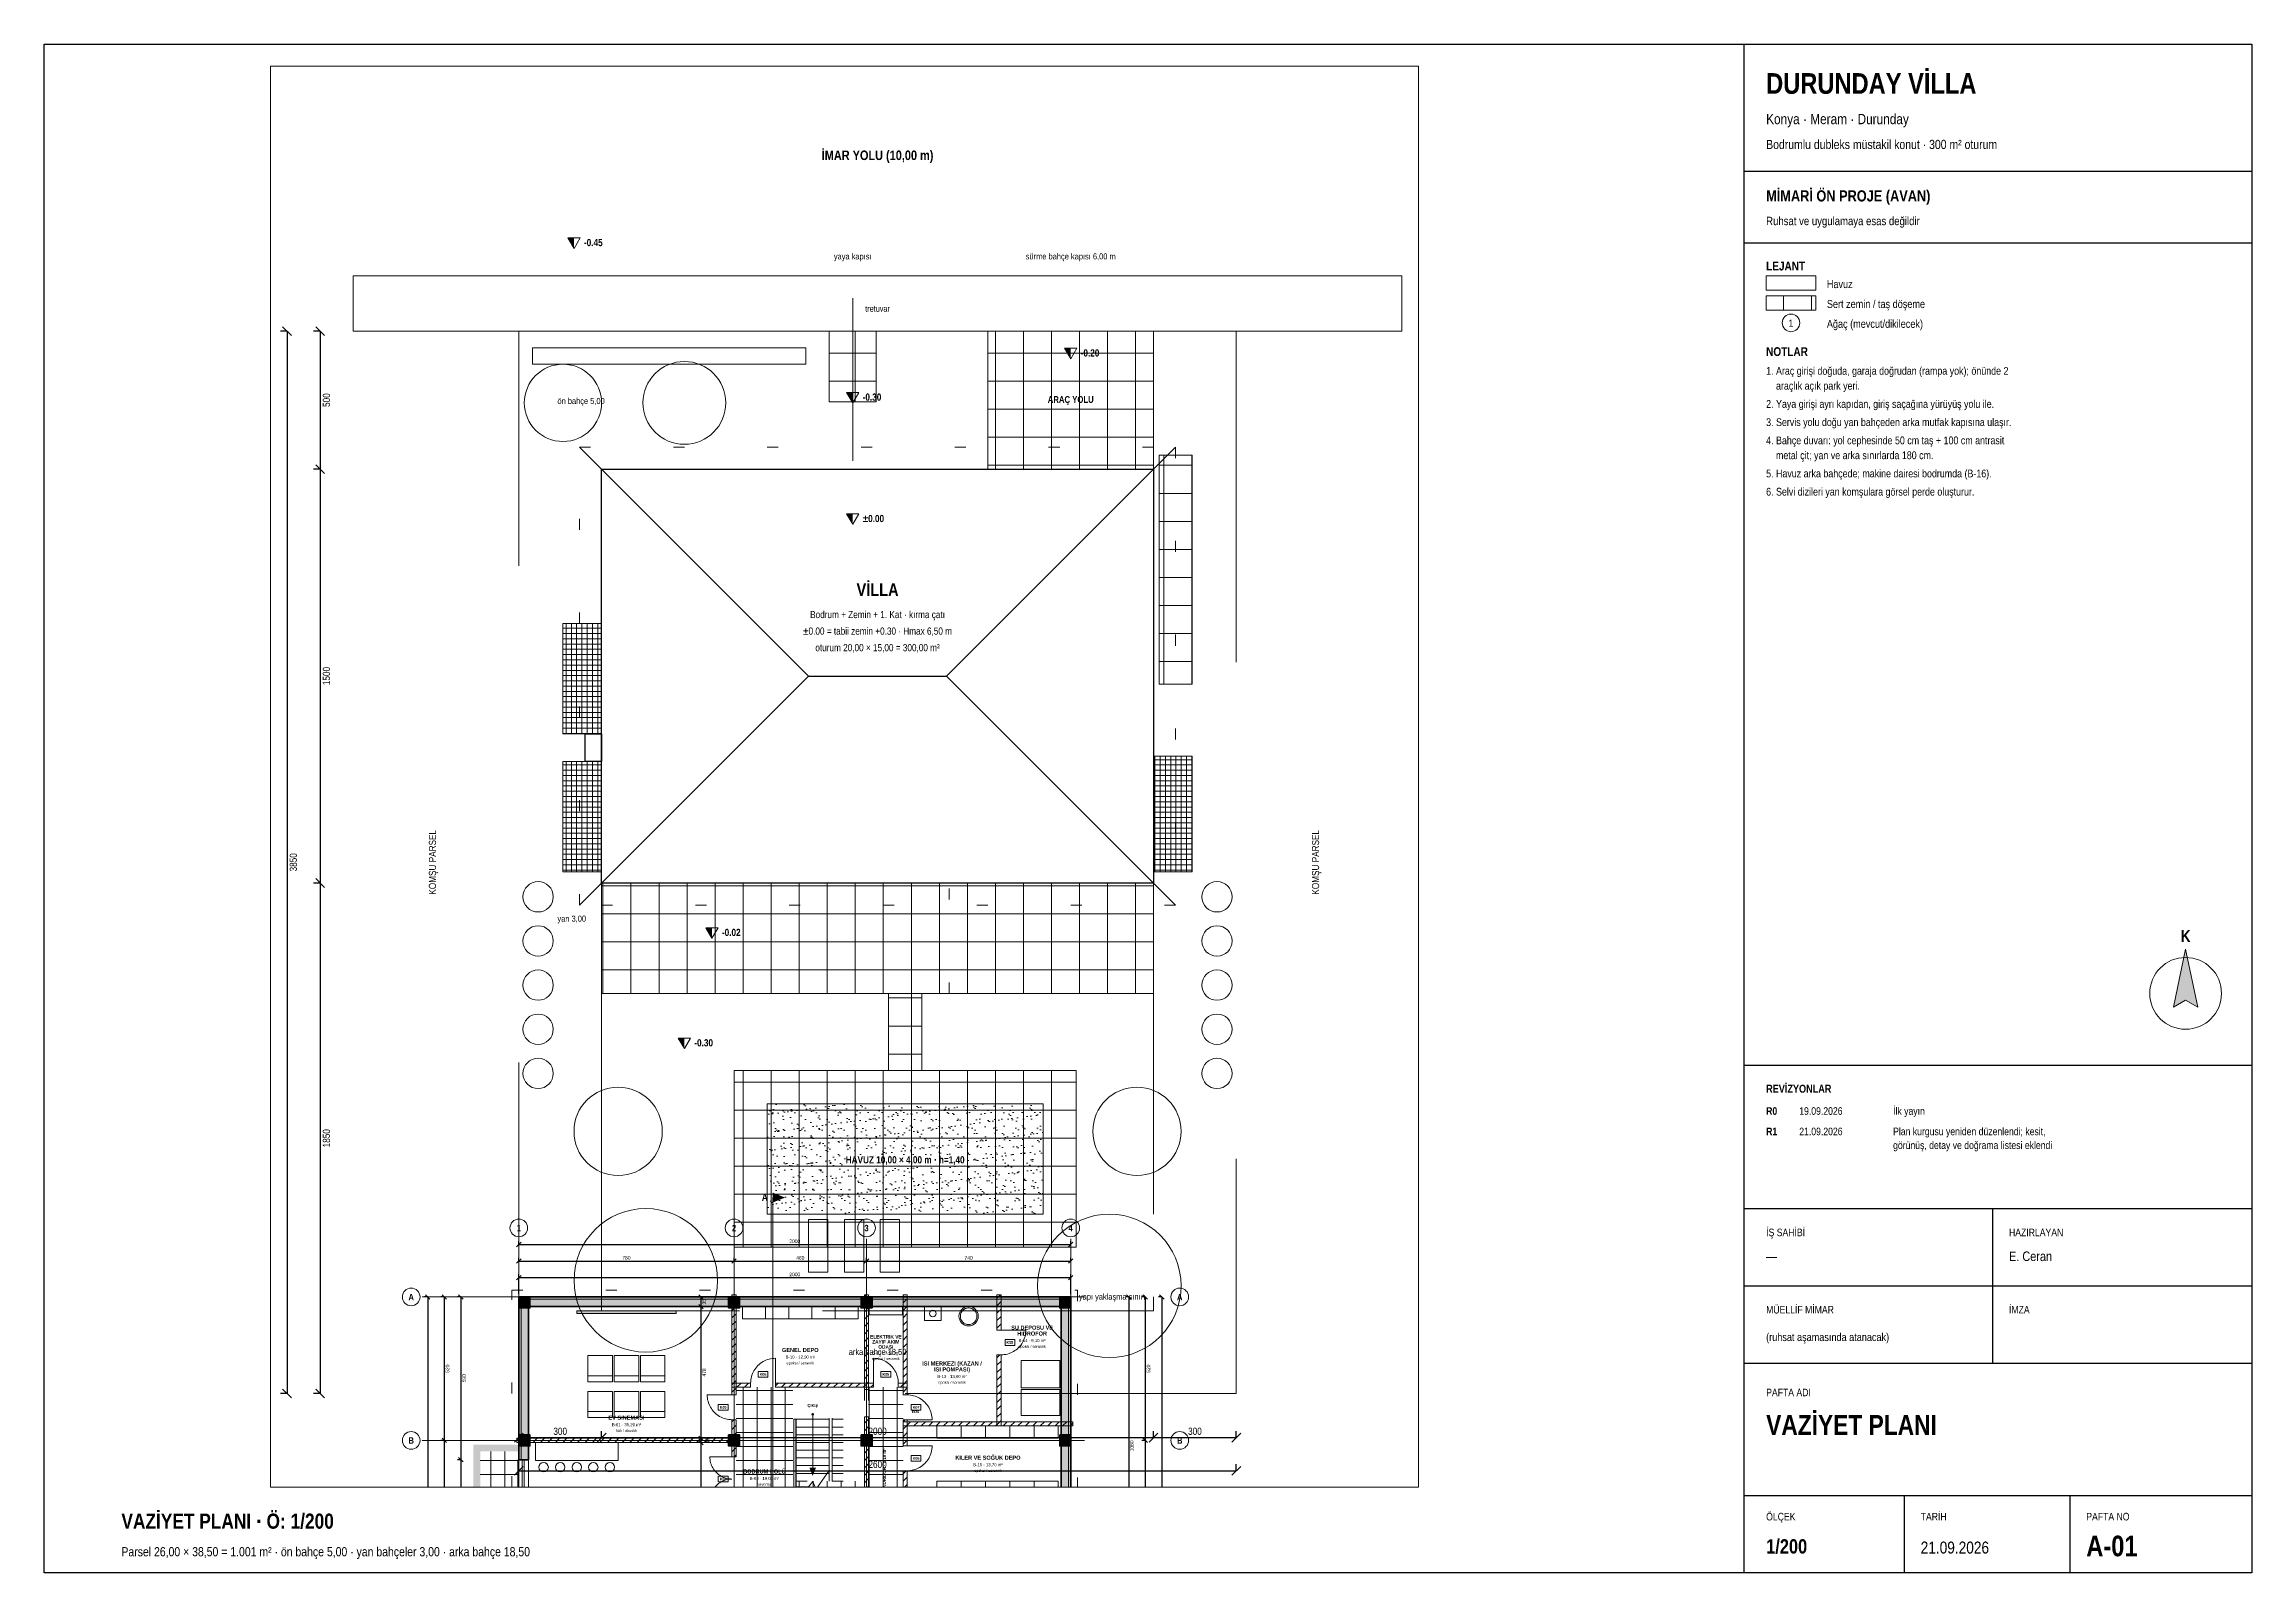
# Paper-space layout 'A-01 VAZIYET PLANI' of a CAD drawing. Header units: centimetres, sheet in millimetres. Extents: x 10 to 410, y 10 to 287.
# The model-space entities are those that its viewports show. They can reach past a viewport. Long polylines and large blocks are cut down to what shows.
import ezdxf
from ezdxf.enums import TextEntityAlignment as Align

# ---------------------------------------------------------------- set-up
doc = ezdxf.new("R2010")
doc.units = ezdxf.units.CM
doc.header["$LTSCALE"] = 0.25
for name, pattern in [('ACAD_ISO02W100', [15, 12, -3]), ('ACAD_ISO03W100', [30, 12, -18]), ('ACAD_ISO04W100', [30, 24, -3, 0, -3]), ('ACAD_ISO07W100', [3, 0, -3])]:
    doc.linetypes.add(name, pattern=pattern)
for name, color, linetype, lineweight in [('M-BITK-AGAC', 70, 'Continuous', 9), ('M-DUVA-GAZBETON', 64, 'Continuous', 20), ('M-DUVA-GAZBETON-T', 8, 'Continuous', 5), ('M-GOST-ACYONU', 248, 'ACAD_ISO07W100', 9), ('M-GOST-AKS', 1, 'ACAD_ISO04W100', 9), ('M-GOST-AKSPOZ', 1, 'Continuous', 9), ('M-GOST-ANTET', 176, 'Continuous', 25), ('M-GOST-ANTETYAZI', 177, 'Continuous', 9), ('M-GOST-BINAOTURUM', 7, 'Continuous', 30), ('M-GOST-DISOLCU', 40, 'Continuous', 9), ('M-GOST-ICOLCU', 44, 'Continuous', 9), ('M-GOST-IZDUSUM', 80, 'ACAD_ISO07W100', 18), ('M-GOST-KAPIPOZ', 95, 'Continuous', 9), ('M-GOST-KESITHATTI', 240, 'ACAD_ISO04W100', 18), ('M-GOST-KUZEYOKU', 1, 'Continuous', 9), ('M-GOST-LEJANT', 173, 'Continuous', 9), ('M-GOST-MAHALPOZ', 7, 'Continuous', 9), ('M-GOST-MERDIVEPOZ', 145, 'Continuous', 9), ('M-GOST-PARSELSINR', 21, 'ACAD_ISO03W100', 18), ('M-GOST-PLANKOT', 46, 'Continuous', 9), ('M-GOST-YAPIYAKLAS', 35, 'ACAD_ISO02W100', 15), ('M-GOST-YAZI', 2, 'Continuous', 9), ('M-HAVU-BETONARME', 4, 'Continuous', 18), ('M-HAVU-BETONARME-T', 8, 'Continuous', 5), ('M-ISIK-GALVANIZ', 150, 'Continuous', 9), ('M-ISIK-GALVANIZ-T', 8, 'Continuous', 5), ('M-ISYA-TASYUNU', 251, 'Continuous', 9), ('M-KALD-TAS', 45, 'Continuous', 9), ('M-KALD-TAS-T', 8, 'Continuous', 5), ('M-KORK-CAM', 100, 'Continuous', 9), ('M-KPKN-AHSAP', 93, 'Continuous', 9), ('M-KPKS-AHSAP', 160, 'Continuous', 9), ('M-MERD-BETONARME', 6, 'Continuous', 18), ('M-MERD-BETONARME-T', 8, 'Continuous', 5), ('M-PNKS-ALUMINYUM', 171, 'Continuous', 9), ('M-TASI-BETONARME', 5, 'Continuous', 35), ('M-TASI-BETONARME-T', 250, 'Continuous', 5), ('M-TEFR-MEKANIK', 238, 'Continuous', 9), ('M-TEFR-MIMARI', 29, 'Continuous', 9), ('M-YOLL-ASFALT', 54, 'Continuous', 9), ('M-YOLL-TAS', 54, 'Continuous', 9), ('M-YOLL-TAS-T', 8, 'Continuous', 5), ('M-ZMNK-DOGALTAS-T', 8, 'Continuous', 5)]:
    doc.layers.add(name, color=color, linetype=linetype, lineweight=lineweight)
doc.layers.add('M-GOST-VPORT', color=8, linetype='Continuous', lineweight=9, plot=False)
doc.styles.add('YAZI', font='arialn.ttf')
doc.styles.add('YAZI-KALIN', font='arialnb.ttf')
doc.dimstyles.new('MIMARI-1-100', dxfattribs={"dimscale": 10, "dimtxt": 1.296, "dimasz": 2.5, "dimexe": 1.2, "dimexo": 0, "dimgap": 0.5, "dimtad": 1, "dimdec": 0, "dimtxsty": 'YAZI', "dimtsz": 0.8, "dimcen": 2.5, "dimclrd": 256, "dimclre": 256, "dimclrt": 256, "dimazin": 3, "dimtfac": 1, "dimtmove": 0, "dimatfit": 3, "dimarcsym": 0})
doc.dimstyles.new('MIMARI-1-200', dxfattribs={"dimscale": 20, "dimtxt": 1.296, "dimasz": 2.5, "dimexe": 1.2, "dimexo": 0, "dimgap": 0.5, "dimtad": 1, "dimdec": 0, "dimtxsty": 'YAZI', "dimtsz": 0.8, "dimcen": 2.5, "dimclrd": 256, "dimclre": 256, "dimclrt": 256, "dimazin": 3, "dimtfac": 1, "dimtmove": 0, "dimatfit": 3, "dimarcsym": 0})

msp = doc.modelspace()

# ---------------------------------------------------------------- hatches: boundary and pattern name
at = {"layer": 'M-DUVA-GAZBETON-T'}
h = msp.add_hatch(dxfattribs=at)
h.set_pattern_fill('ANSI31', scale=6)
h.paths.add_polyline_path([(772.5, -8492.5), (787.5, -8492.5), (787.5, -8855), (772.5, -8855)])
h = msp.add_hatch(dxfattribs=at)
h.set_pattern_fill('ANSI31', scale=6)
h.paths.add_polyline_path([(1252.5, -8492.5), (1267.5, -8492.5), (1267.5, -8835), (1252.5, -8835)])
h = msp.add_hatch(dxfattribs=at)
h.set_pattern_fill('ANSI31', scale=6)
h.paths.add_polyline_path([(1392.5, -8492.5), (1407.5, -8492.5), (1407.5, -8855), (1392.5, -8855)])
h = msp.add_hatch(dxfattribs=at)
h.set_pattern_fill('ANSI31', scale=6)
h.paths.add_polyline_path([(1732.5, -8492.5), (1747.5, -8492.5), (1747.5, -8620), (1732.5, -8620)])
h = msp.add_hatch(dxfattribs=at)
h.set_pattern_fill('ANSI31', scale=6)
h.paths.add_polyline_path([(1732.5, -8710), (1747.5, -8710), (1747.5, -8967.5), (1732.5, -8967.5)])
h = msp.add_hatch(dxfattribs=at)
h.set_pattern_fill('ANSI31', scale=6)
h.paths.add_polyline_path([(772.5, -8812.5), (840, -8812.5), (840, -8827.5), (772.5, -8827.5)])
h = msp.add_hatch(dxfattribs=at)
h.set_pattern_fill('ANSI31', scale=6)
h.paths.add_polyline_path([(930, -8812.5), (1285, -8812.5), (1285, -8827.5), (930, -8827.5)])
h = msp.add_hatch(dxfattribs=at)
h.set_pattern_fill('ANSI31', scale=6)
h.paths.add_polyline_path([(1375, -8812.5), (1407.5, -8812.5), (1407.5, -8827.5), (1375, -8827.5)])
h = msp.add_hatch(dxfattribs=at)
h.set_pattern_fill('ANSI31', scale=6)
h.paths.add_polyline_path([(772.5, -8945), (787.5, -8945), (787.5, -9080), (772.5, -9080)])
h = msp.add_hatch(dxfattribs=at)
h.set_pattern_fill('ANSI31', scale=6)
h.paths.add_polyline_path([(1252.5, -8935), (1267.5, -8935), (1267.5, -9340), (1252.5, -9340)])
h = msp.add_hatch(dxfattribs=at)
h.set_pattern_fill('ANSI31', scale=6)
h.paths.add_polyline_path([(1392.5, -8945), (1407.5, -8945), (1407.5, -9040), (1392.5, -9040)])
h = msp.add_hatch(dxfattribs=at)
h.set_pattern_fill('ANSI31', scale=6)
h.paths.add_polyline_path([(1392.5, -8952.5), (2007.5, -8952.5), (2007.5, -8967.5), (1392.5, -8967.5)])
h = msp.add_hatch(dxfattribs=at)
h.set_pattern_fill('ANSI31', scale=6)
h.paths.add_polyline_path([(-7.5, -9012.5), (787.5, -9012.5), (787.5, -9027.5), (-7.5, -9027.5)])
h = msp.add_hatch(dxfattribs=at)
h.set_pattern_fill('ANSI31', scale=6)
h.paths.add_polyline_path([(1392.5, -9130), (1407.5, -9130), (1407.5, -9300), (1392.5, -9300)])
h = msp.add_hatch(dxfattribs=at)
h.set_pattern_fill('ANSI31', scale=6)
h.paths.add_polyline_path([(1392.5, -9212.5), (2007.5, -9212.5), (2007.5, -9227.5), (1392.5, -9227.5)])
at = {"layer": 'M-GOST-KESITHATTI'}
h = msp.add_hatch(color=256, dxfattribs=at)
h.dxf.hatch_style = 1
h.paths.add_polyline_path([(920, -8122), (965, -8140), (920, -8158)])
at = {"layer": 'M-GOST-PLANKOT'}
h = msp.add_hatch(color=256, dxfattribs=at)
h.dxf.hatch_style = 1
h.paths.add_polyline_path([(178, -4662), (200, -4662), (200, -4700)])
h = msp.add_hatch(color=256, dxfattribs=at)
h.dxf.hatch_style = 1
h.paths.add_polyline_path([(1978, -5062), (2000, -5062), (2000, -5100)])
h = msp.add_hatch(color=256, dxfattribs=at)
h.dxf.hatch_style = 1
h.paths.add_polyline_path([(1188, -5222), (1210, -5222), (1210, -5260)])
h = msp.add_hatch(color=256, dxfattribs=at)
h.dxf.hatch_style = 1
h.paths.add_polyline_path([(1188, -5662), (1210, -5662), (1210, -5700)])
h = msp.add_hatch(color=256, dxfattribs=at)
h.dxf.hatch_style = 1
h.paths.add_polyline_path([(678, -7162), (700, -7162), (700, -7200)])
h = msp.add_hatch(color=256, dxfattribs=at)
h.dxf.hatch_style = 1
h.paths.add_polyline_path([(578, -7562), (600, -7562), (600, -7600)])
at = {"layer": 'M-HAVU-BETONARME-T'}
h = msp.add_hatch(dxfattribs=at)
h.set_pattern_fill('NET', scale=32)
h.paths.add_polyline_path([(780, -7680), (2020, -7680), (2020, -8320), (780, -8320)])
h = msp.add_hatch(dxfattribs=at)
h.set_pattern_fill('AR-SAND')
h.paths.add_polyline_path([(900, -7800), (1900, -7800), (1900, -8200), (900, -8200)])
at = {"layer": 'M-ISIK-GALVANIZ-T'}
h = msp.add_hatch(dxfattribs=at)
h.set_pattern_fill('NET', scale=6)
h.paths.add_polyline_path([(160, -6060), (300, -6060), (300, -6460), (160, -6460)])
h = msp.add_hatch(dxfattribs=at)
h.set_pattern_fill('NET', scale=6)
h.paths.add_polyline_path([(160, -6560), (300, -6560), (300, -6960), (160, -6960)])
h = msp.add_hatch(dxfattribs=at)
h.set_pattern_fill('NET', scale=6)
h.paths.add_polyline_path([(2300, -6540), (2440, -6540), (2440, -6960), (2300, -6960)])
h = msp.add_hatch(color=256, dxfattribs=at)
h.dxf.hatch_style = 1
h.paths.add_polyline_path([(-165, -9035), (-140, -9035), (-140, -9485), (-165, -9485)])
h = msp.add_hatch(color=256, dxfattribs=at)
h.dxf.hatch_style = 1
h.paths.add_polyline_path([(-140, -9035), (0, -9035), (0, -9060), (-140, -9060)])
h = msp.add_hatch(dxfattribs=at)
h.set_pattern_fill('NET', scale=16)
h.paths.add_polyline_path([(-140, -9060), (0, -9060), (0, -9460), (-140, -9460)])
at = {"layer": 'M-KALD-TAS-T'}
h = msp.add_hatch(dxfattribs=at)
h.set_pattern_fill('NET', scale=32)
h.paths.add_polyline_path([(300, -7000), (2300, -7000), (2300, -7400), (300, -7400)])
at = {"layer": 'M-MERD-BETONARME'}
h = msp.add_hatch(color=256, dxfattribs=at)
h.dxf.hatch_style = 1
edge = h.paths.add_edge_path()
edge.add_arc((1065, -8925.5), 5, 0, 360)
at = {"layer": 'M-MERD-BETONARME-T'}
h = msp.add_hatch(color=256, dxfattribs=at)
h.dxf.hatch_style = 1
h.paths.add_polyline_path([(1053, -9118.5), (1077, -9118.5), (1065, -9148.5)])
at = {"layer": 'M-TASI-BETONARME-T'}
h = msp.add_hatch(color=256, dxfattribs=at)
h.dxf.hatch_style = 1
h.paths.add_polyline_path([(0, -8500), (35, -8500), (35, -9090), (0, -9090)])
h = msp.add_hatch(color=256, dxfattribs=at)
h.dxf.hatch_style = 1
h.paths.add_polyline_path([(0, -8500), (2000, -8500), (2000, -8535), (0, -8535)])
h = msp.add_hatch(color=256, dxfattribs=at)
h.dxf.hatch_style = 1
h.paths.add_polyline_path([(0, -8500), (40, -8500), (40, -8540), (0, -8540)])
h = msp.add_hatch(color=256, dxfattribs=at)
h.dxf.hatch_style = 1
h.paths.add_polyline_path([(760, -8500), (800, -8500), (800, -8540), (760, -8540)])
h = msp.add_hatch(color=256, dxfattribs=at)
h.dxf.hatch_style = 1
h.paths.add_polyline_path([(1240, -8500), (1280, -8500), (1280, -8540), (1240, -8540)])
h = msp.add_hatch(color=256, dxfattribs=at)
h.dxf.hatch_style = 1
h.paths.add_polyline_path([(1960, -8500), (2000, -8500), (2000, -8540), (1960, -8540)])
h = msp.add_hatch(color=256, dxfattribs=at)
h.dxf.hatch_style = 1
h.paths.add_polyline_path([(1965, -8500), (2000, -8500), (2000, -9580), (1965, -9580)])
h = msp.add_hatch(color=256, dxfattribs=at)
h.dxf.hatch_style = 1
h.paths.add_polyline_path([(0, -9000), (40, -9000), (40, -9040), (0, -9040)])
h = msp.add_hatch(color=256, dxfattribs=at)
h.dxf.hatch_style = 1
h.paths.add_polyline_path([(760, -9000), (800, -9000), (800, -9040), (760, -9040)])
h = msp.add_hatch(color=256, dxfattribs=at)
h.dxf.hatch_style = 1
h.paths.add_polyline_path([(1240, -9000), (1280, -9000), (1280, -9040), (1240, -9040)])
h = msp.add_hatch(color=256, dxfattribs=at)
h.dxf.hatch_style = 1
h.paths.add_polyline_path([(1960, -9000), (2000, -9000), (2000, -9040), (1960, -9040)])
at = {"layer": 'M-TEFR-MIMARI'}
h = msp.add_hatch(color=256, dxfattribs=at)
h.dxf.hatch_style = 1
h.paths.add_polyline_path([(210, -8550), (570, -8550), (570, -8560), (210, -8560)])
at = {"layer": 'M-YOLL-TAS-T'}
h = msp.add_hatch(dxfattribs=at)
h.set_pattern_fill('NET', scale=32)
h.paths.add_polyline_path([(1125, -5000), (1295, -5000), (1295, -5256), (1125, -5256)])
h = msp.add_hatch(dxfattribs=at)
h.set_pattern_fill('NET', scale=32)
h.paths.add_polyline_path([(1700, -5000), (2300, -5000), (2300, -5500), (1700, -5500)])
h = msp.add_hatch(dxfattribs=at)
h.set_pattern_fill('NET', scale=32)
h.paths.add_polyline_path([(2320, -5450), (2440, -5450), (2440, -6280), (2320, -6280)])
h = msp.add_hatch(dxfattribs=at)
h.set_pattern_fill('NET', scale=32)
h.paths.add_polyline_path([(1340, -7400), (1460, -7400), (1460, -7680), (1340, -7680)])
at = {"layer": 'M-ZMNK-DOGALTAS-T'}
h = msp.add_hatch(dxfattribs=at)
h.set_pattern_fill('NET', scale=16)
h.paths.add_polyline_path([(787.5, -8827.5), (992.5, -8827.5), (992.5, -9752.5), (787.5, -9752.5)])
h = msp.add_hatch(dxfattribs=at)
h.set_pattern_fill('NET', scale=16)
h.paths.add_polyline_path([(1267.5, -8827.5), (1392.5, -8827.5), (1392.5, -9472.5), (1267.5, -9472.5)])
h = msp.add_hatch(dxfattribs=at)
h.set_pattern_fill('NET', scale=16)
h.paths.add_polyline_path([(1005, -9167.5), (1252.5, -9167.5), (1252.5, -9292.5), (1005, -9292.5)])

# ---------------------------------------------------------------- linework, layer by layer
at = {"layer": 'M-BITK-AGAC'}
msp.add_lwpolyline([(50, -5060), (1040, -5060), (1040, -5120), (50, -5120)], close=True, dxfattribs=at)
for centre, radius in [((160, -5260), 140), ((600, -5260), 150), ((70, -7050), 55), ((2530, -7050), 55), ((70, -7210), 55), ((2530, -7210), 55), ((70, -7370), 55), ((2530, -7370), 55), ((70, -7530), 55), ((2530, -7530), 55), ((70, -7690), 55), ((2530, -7690), 55), ((360, -7900), 160), ((2240, -7900), 160), ((460, -8440), 260), ((2140, -8460), 260)]:
    msp.add_circle(centre, radius, dxfattribs=at)
at = {"layer": 'M-DUVA-GAZBETON'}
for points in [[(772.5, -8492.5), (787.5, -8492.5), (787.5, -8855), (772.5, -8855)], [(1252.5, -8492.5), (1267.5, -8492.5), (1267.5, -8835), (1252.5, -8835)], [(1392.5, -8492.5), (1407.5, -8492.5), (1407.5, -8855), (1392.5, -8855)], [(1732.5, -8492.5), (1747.5, -8492.5), (1747.5, -8620), (1732.5, -8620)], [(1732.5, -8710), (1747.5, -8710), (1747.5, -8967.5), (1732.5, -8967.5)], [(772.5, -8812.5), (840, -8812.5), (840, -8827.5), (772.5, -8827.5)], [(930, -8812.5), (1285, -8812.5), (1285, -8827.5), (930, -8827.5)], [(1375, -8812.5), (1407.5, -8812.5), (1407.5, -8827.5), (1375, -8827.5)], [(772.5, -8945), (787.5, -8945), (787.5, -9080), (772.5, -9080)], [(1252.5, -8935), (1267.5, -8935), (1267.5, -9340), (1252.5, -9340)], [(1392.5, -8945), (1407.5, -8945), (1407.5, -9040), (1392.5, -9040)], [(1392.5, -8952.5), (2007.5, -8952.5), (2007.5, -8967.5), (1392.5, -8967.5)], [(-7.5, -9012.5), (787.5, -9012.5), (787.5, -9027.5), (-7.5, -9027.5)], [(1392.5, -9130), (1407.5, -9130), (1407.5, -9300), (1392.5, -9300)], [(1392.5, -9212.5), (2007.5, -9212.5), (2007.5, -9227.5), (1392.5, -9227.5)]]:
    msp.add_lwpolyline(points, close=True, dxfattribs=at)
at = {"layer": 'M-GOST-ACYONU'}
for points in [[(1837.5, -8620), (1837.3, -8625.9), (1836.7, -8631.7), (1835.8, -8637.6), (1834.4, -8643.3), (1832.7, -8648.9), (1830.6, -8654.4), (1828.2, -8659.8), (1825.4, -8665), (1822.3, -8670), (1818.9, -8674.8), (1815.2, -8679.3), (1811.1, -8683.6), (1806.8, -8687.7), (1802.3, -8691.4), (1797.5, -8694.8), (1792.5, -8697.9), (1787.3, -8700.7), (1781.9, -8703.1), (1776.4, -8705.2), (1770.8, -8706.9), (1765.1, -8708.3), (1759.2, -8709.2), (1753.4, -8709.8), (1747.5, -8710)], [(930, -8722.5), (924.1, -8722.7), (918.3, -8723.3), (912.4, -8724.2), (906.7, -8725.6), (901.1, -8727.3), (895.6, -8729.4), (890.2, -8731.8), (885, -8734.6), (880, -8737.7), (875.2, -8741.1), (870.7, -8744.8), (866.4, -8748.9), (862.3, -8753.2), (858.6, -8757.7), (855.2, -8762.5), (852.1, -8767.5), (849.3, -8772.7), (846.9, -8778.1), (844.8, -8783.6), (843.1, -8789.2), (841.7, -8794.9), (840.8, -8800.8), (840.2, -8806.6), (840, -8812.5)], [(1285, -8722.5), (1290.9, -8722.7), (1296.7, -8723.3), (1302.6, -8724.2), (1308.3, -8725.6), (1313.9, -8727.3), (1319.4, -8729.4), (1324.8, -8731.8), (1330, -8734.6), (1335, -8737.7), (1339.8, -8741.1), (1344.3, -8744.8), (1348.6, -8748.9), (1352.7, -8753.2), (1356.4, -8757.7), (1359.8, -8762.5), (1362.9, -8767.5), (1365.7, -8772.7), (1368.1, -8778.1), (1370.2, -8783.6), (1371.9, -8789.2), (1373.3, -8794.9), (1374.2, -8800.8), (1374.8, -8806.6), (1375, -8812.5)], [(682.5, -8855), (682.7, -8860.9), (683.3, -8866.7), (684.2, -8872.6), (685.6, -8878.3), (687.3, -8883.9), (689.4, -8889.4), (691.8, -8894.8), (694.6, -8900), (697.7, -8905), (701.1, -8909.8), (704.8, -8914.3), (708.9, -8918.6), (713.2, -8922.7), (717.7, -8926.4), (722.5, -8929.8), (727.5, -8932.9), (732.7, -8935.7), (738.1, -8938.1), (743.6, -8940.2), (749.2, -8941.9), (754.9, -8943.3), (760.8, -8944.2), (766.6, -8944.8), (772.5, -8945)], [(1497.5, -8945), (1497.3, -8939.1), (1496.7, -8933.3), (1495.8, -8927.4), (1494.4, -8921.7), (1492.7, -8916.1), (1490.6, -8910.6), (1488.2, -8905.2), (1485.4, -8900), (1482.3, -8895), (1478.9, -8890.2), (1475.2, -8885.7), (1471.1, -8881.4), (1466.8, -8877.3), (1462.3, -8873.6), (1457.5, -8870.2), (1452.5, -8867.1), (1447.3, -8864.3), (1441.9, -8861.9), (1436.4, -8859.8), (1430.8, -8858.1), (1425.1, -8856.7), (1419.2, -8855.8), (1413.4, -8855.2), (1407.5, -8855)], [(1497.5, -9040), (1497.3, -9045.9), (1496.7, -9051.7), (1495.8, -9057.6), (1494.4, -9063.3), (1492.7, -9068.9), (1490.6, -9074.4), (1488.2, -9079.8), (1485.4, -9085), (1482.3, -9090), (1478.9, -9094.8), (1475.2, -9099.3), (1471.1, -9103.6), (1466.8, -9107.7), (1462.3, -9111.4), (1457.5, -9114.8), (1452.5, -9117.9), (1447.3, -9120.7), (1441.9, -9123.1), (1436.4, -9125.2), (1430.8, -9126.9), (1425.1, -9128.3), (1419.2, -9129.2), (1413.4, -9129.8), (1407.5, -9130)], [(692.5, -9080), (692.7, -9085.2), (693.2, -9090.4), (694, -9095.6), (695.2, -9100.7), (696.7, -9105.7), (698.6, -9110.6), (700.8, -9115.4), (703.2, -9120), (706, -9124.4), (709, -9128.7), (712.4, -9132.7), (715.9, -9136.6), (719.8, -9140.1), (723.8, -9143.5), (728.1, -9146.5), (732.5, -9149.3), (737.1, -9151.7), (741.9, -9153.9), (746.8, -9155.8), (751.8, -9157.3), (756.9, -9158.5), (762.1, -9159.3), (767.3, -9159.8), (772.5, -9160)], [(695.2, -9219.3), (696.7, -9214.3), (698.6, -9209.4), (700.8, -9204.6), (703.2, -9200), (706, -9195.6), (709, -9191.3), (712.4, -9187.3), (715.9, -9183.4), (719.8, -9179.9), (723.8, -9176.5), (728.1, -9173.5), (732.5, -9170.7), (737.1, -9168.3), (741.9, -9166.1), (746.8, -9164.2), (751.8, -9162.7), (756.9, -9161.5), (762.1, -9160.7), (767.3, -9160.2), (772.5, -9160)]]:
    msp.add_lwpolyline(points, dxfattribs=at)
at = {"layer": 'M-GOST-AKS'}
for p, q in [((0, -8290), (0, -10210)), ((780, -8290), (780, -10210)), ((1260, -8290), (1260, -10210)), ((2000, -8290), (2000, -10210)), ((-350, -8500), (2350, -8500)), ((-350, -9020), (2350, -9020))]:
    msp.add_line(p, q, dxfattribs=at)
at = {"layer": 'M-GOST-AKSPOZ'}
for centre in [(0, -8250), (780, -8250), (1260, -8250), (2000, -8250), (-390, -8500), (2395, -8500), (-390, -9020), (2395, -9020)]:
    msp.add_circle(centre, 32, dxfattribs=at)
at = {"layer": 'M-GOST-BINAOTURUM'}
for p, q in [((220, -5420), (1050, -6250)), ((2380, -5420), (1550, -6250)), ((220, -7080), (1050, -6250)), ((1050, -6250), (1550, -6250)), ((2380, -7080), (1550, -6250))]:
    msp.add_line(p, q, dxfattribs=at)
for points in [[(300, -5500), (2300, -5500), (2300, -7000), (300, -7000)], [(240, -6460), (300, -6460), (300, -6560), (240, -6560)]]:
    msp.add_lwpolyline(points, close=True, dxfattribs=at)
at = {"layer": 'M-GOST-IZDUSUM'}
for p, q in [((1252.5, -8835), (1252.5, -8935)), ((1267.5, -8835), (1267.5, -8935)), ((1135, -8943.5), (1252.5, -8943.5)), ((1135, -8971.5), (1252.5, -8971.5)), ((1135, -8999.5), (1252.5, -8999.5)), ((1135, -9027.5), (1252.5, -9027.5)), ((1135, -9055.5), (1252.5, -9055.5)), ((1135, -9083.5), (1252.5, -9083.5)), ((1135, -9111.5), (1252.5, -9111.5)), ((1005, -9167.5), (1125, -9167.5)), ((1135, -9139.5), (1252.5, -9139.5)), ((1135, -9167.5), (1252.5, -9167.5))]:
    msp.add_line(p, q, dxfattribs=at)
for points in [[(220, -5420), (2380, -5420), (2380, -7080), (220, -7080)], [(1560, -7000), (2300, -7000), (2300, -7400), (1560, -7400)], [(-25, -8475), (2025, -8475), (2025, -10025), (-25, -10025)], [(1005, -9167.5), (1252.5, -9167.5), (1252.5, -9292.5), (1005, -9292.5)]]:
    msp.add_lwpolyline(points, close=True, dxfattribs=at)
at = {"layer": 'M-GOST-KAPIPOZ'}
for points in [[(1761.9, -8654.5), (1797.1, -8654.5), (1797.1, -8675.5), (1761.9, -8675.5)], [(867.4, -8770), (902.6, -8770), (902.6, -8791), (867.4, -8791)], [(1312.4, -8770), (1347.6, -8770), (1347.6, -8791), (1312.4, -8791)], [(722.9, -8889.5), (758.1, -8889.5), (758.1, -8910.5), (722.9, -8910.5)], [(1421.9, -8889.5), (1457.1, -8889.5), (1457.1, -8910.5), (1421.9, -8910.5)], [(1421.9, -9074.5), (1457.1, -9074.5), (1457.1, -9095.5), (1421.9, -9095.5)], [(722.9, -9149.5), (758.1, -9149.5), (758.1, -9170.5), (722.9, -9170.5)]]:
    msp.add_lwpolyline(points, close=True, dxfattribs=at)
at = {"layer": 'M-GOST-KESITHATTI'}
for p, q in [((920, -8140), (920, -8230)), ((920, -8230), (920, -10280))]:
    msp.add_line(p, q, dxfattribs=at)
at = {"layer": 'M-GOST-PARSELSINR'}
msp.add_lwpolyline([(0, -5000), (2600, -5000), (2600, -8850), (0, -8850)], close=True, dxfattribs=at)
at = {"layer": 'M-GOST-PLANKOT'}
for points in [[(178, -4662), (222, -4662), (200, -4700)], [(1978, -5062), (2022, -5062), (2000, -5100)], [(1188, -5222), (1232, -5222), (1210, -5260)], [(1188, -5662), (1232, -5662), (1210, -5700)], [(678, -7162), (722, -7162), (700, -7200)], [(578, -7562), (622, -7562), (600, -7600)]]:
    msp.add_lwpolyline(points, close=True, dxfattribs=at)
at = {"layer": 'M-GOST-YAPIYAKLAS'}
msp.add_lwpolyline([(300, -5500), (2300, -5500), (2300, -8550), (300, -8550)], close=True, dxfattribs=at)
at = {"layer": 'M-GOST-YAZI'}
msp.add_line((1210, -4880), (1210, -5470), dxfattribs=at)
at = {"layer": 'M-HAVU-BETONARME'}
for points in [[(780, -7680), (2020, -7680), (2020, -8320), (780, -8320)], [(900, -7800), (1900, -7800), (1900, -8200), (900, -8200)]]:
    msp.add_lwpolyline(points, close=True, dxfattribs=at)
at = {"layer": 'M-ISIK-GALVANIZ'}
for points in [[(160, -6060), (300, -6060), (300, -6460), (160, -6460)], [(160, -6560), (300, -6560), (300, -6960), (160, -6960)], [(2300, -6540), (2440, -6540), (2440, -6960), (2300, -6960)]]:
    msp.add_lwpolyline(points, close=True, dxfattribs=at)
at = {"layer": 'M-ISYA-TASYUNU'}
for p, q in [((0, -8508), (2000, -8508)), ((8, -8500), (8, -9090)), ((1992, -8500), (1992, -9580))]:
    msp.add_line(p, q, dxfattribs=at)
at = {"layer": 'M-KALD-TAS'}
msp.add_lwpolyline([(300, -7000), (2300, -7000), (2300, -7400), (300, -7400)], close=True, dxfattribs=at)
at = {"layer": 'M-KORK-CAM'}
msp.add_lwpolyline([(996.5, -8943.5), (1003.5, -8943.5), (1003.5, -9292.5), (996.5, -9292.5)], close=True, dxfattribs=at)
at = {"layer": 'M-KPKN-AHSAP'}
for p, q in [((1747.5, -8620), (1837.5, -8620)), ((930, -8812.5), (930, -8722.5)), ((1285, -8812.5), (1285, -8722.5)), ((772.5, -8855), (682.5, -8855)), ((1407.5, -8945), (1497.5, -8945)), ((1407.5, -9040), (1497.5, -9040)), ((772.5, -9080), (692.5, -9080))]:
    msp.add_line(p, q, dxfattribs=at)
at = {"layer": 'M-KPKS-AHSAP'}
for p, q in [((1732.5, -8620), (1747.5, -8620)), ((1732.5, -8710), (1747.5, -8710)), ((772.5, -8855), (787.5, -8855)), ((840, -8812.5), (840, -8827.5)), ((930, -8812.5), (930, -8827.5)), ((1285, -8812.5), (1285, -8827.5)), ((1375, -8812.5), (1375, -8827.5)), ((1392.5, -8855), (1407.5, -8855)), ((772.5, -8945), (787.5, -8945)), ((1392.5, -8945), (1407.5, -8945)), ((1392.5, -9040), (1407.5, -9040)), ((772.5, -9080), (787.5, -9080)), ((1392.5, -9130), (1407.5, -9130))]:
    msp.add_line(p, q, dxfattribs=at)
at = {"layer": 'M-MERD-BETONARME'}
for p, q in [((1005, -8943.5), (1125, -8943.5)), ((1005, -8943.5), (1005, -9167.5)), ((1065, -8925.5), (1065, -9143.5)), ((1125, -8940), (1125, -9167.5)), ((1125, -8943.5), (1125, -9167.5)), ((1135, -8940), (1135, -9167.5)), ((1005, -8971.5), (1125, -8971.5)), ((1005, -8999.5), (1125, -8999.5)), ((1005, -9027.5), (1125, -9027.5)), ((1005, -9055.5), (1125, -9055.5)), ((1005, -9083.5), (1125, -9083.5)), ((1005, -9111.5), (1125, -9111.5)), ((1005, -9139.5), (1125, -9139.5))]:
    msp.add_line(p, q, dxfattribs=at)
msp.add_lwpolyline([(1005, -9188.5), (1050, -9188.5), (1065, -9168.5), (1077, -9198.5), (1125, -9128.5)], dxfattribs=at)
at = {"layer": 'M-PNKS-ALUMINYUM'}
for p, q in [((-4, -9090), (-4, -9430)), ((-4, -9090), (-4, -9430)), ((0, -9090), (0, -9430)), ((0, -9090), (35, -9090)), ((35, -9090), (35, -9430))]:
    msp.add_line(p, q, dxfattribs=at)
msp.add_lwpolyline([(12, -9090), (20, -9090), (20, -9430), (12, -9430)], close=True, dxfattribs=at)
at = {"layer": 'M-TASI-BETONARME'}
for points in [[(0, -8500), (35, -8500), (35, -9090), (0, -9090)], [(0, -8500), (2000, -8500), (2000, -8535), (0, -8535)], [(0, -8500), (40, -8500), (40, -8540), (0, -8540)], [(760, -8500), (800, -8500), (800, -8540), (760, -8540)], [(1240, -8500), (1280, -8500), (1280, -8540), (1240, -8540)], [(1960, -8500), (2000, -8500), (2000, -8540), (1960, -8540)], [(1965, -8500), (2000, -8500), (2000, -9580), (1965, -9580)], [(0, -9000), (40, -9000), (40, -9040), (0, -9040)], [(760, -9000), (800, -9000), (800, -9040), (760, -9040)], [(1240, -9000), (1280, -9000), (1280, -9040), (1240, -9040)], [(1960, -9000), (2000, -9000), (2000, -9040), (1960, -9040)]]:
    msp.add_lwpolyline(points, close=True, dxfattribs=at)
at = {"layer": 'M-TEFR-MEKANIK'}
for points in [[(1470, -8535), (1530, -8535), (1530, -8585), (1470, -8585)], [(1960, -8730), (1960, -8830), (1820, -8830), (1820, -8730)], [(1960, -8835), (1960, -8930), (1820, -8930), (1820, -8835)]]:
    msp.add_lwpolyline(points, close=True, dxfattribs=at)
for centre, radius in [((1500, -8560), 12), ((1630, -8570), 35), ((1630, -8570), 30)]:
    msp.add_circle(centre, radius, dxfattribs=at)
at = {"layer": 'M-TEFR-MIMARI'}
for p, q in [((894, -8535), (894, -8580)), ((978, -8535), (978, -8580)), ((1062, -8535), (1062, -8580)), ((1146, -8535), (1146, -8580)), ((1603, -8967.5), (1603, -9012.5)), ((1691, -8967.5), (1691, -9012.5)), ((1779, -8967.5), (1779, -9012.5)), ((1867, -8967.5), (1867, -9012.5)), ((1603, -9212.5), (1603, -9167.5)), ((1691, -9212.5), (1691, -9167.5)), ((1779, -9212.5), (1779, -9167.5)), ((1867, -9212.5), (1867, -9167.5))]:
    msp.add_line(p, q, dxfattribs=at)
for points in [[(1050, -8220), (1120, -8220), (1120, -8410), (1050, -8410)], [(1180, -8220), (1250, -8220), (1250, -8410), (1180, -8410)], [(1310, -8220), (1380, -8220), (1380, -8410), (1310, -8410)], [(210, -8550), (570, -8550), (570, -8560), (210, -8560)], [(810, -8535), (1230, -8535), (1230, -8580), (810, -8580)], [(1270, -8535), (1390, -8535), (1390, -8565), (1270, -8565)], [(339.5, -8807.5), (250.5, -8807.5), (250.5, -8712.5), (339.5, -8712.5)], [(434.5, -8807.5), (345.5, -8807.5), (345.5, -8712.5), (434.5, -8712.5)], [(529.5, -8807.5), (440.5, -8807.5), (440.5, -8712.5), (529.5, -8712.5)], [(339.5, -8807.5), (250.5, -8807.5), (250.5, -8785.5), (339.5, -8785.5)], [(434.5, -8807.5), (345.5, -8807.5), (345.5, -8785.5), (434.5, -8785.5)], [(529.5, -8807.5), (440.5, -8807.5), (440.5, -8785.5), (529.5, -8785.5)], [(339.5, -8937.5), (250.5, -8937.5), (250.5, -8842.5), (339.5, -8842.5)], [(434.5, -8937.5), (345.5, -8937.5), (345.5, -8842.5), (434.5, -8842.5)], [(529.5, -8937.5), (440.5, -8937.5), (440.5, -8842.5), (529.5, -8842.5)], [(339.5, -8937.5), (250.5, -8937.5), (250.5, -8915.5), (339.5, -8915.5)], [(434.5, -8937.5), (345.5, -8937.5), (345.5, -8915.5), (434.5, -8915.5)], [(529.5, -8937.5), (440.5, -8937.5), (440.5, -8915.5), (529.5, -8915.5)], [(60, -9027.5), (360, -9027.5), (360, -9092.5), (60, -9092.5)], [(1515, -8967.5), (1955, -8967.5), (1955, -9012.5), (1515, -9012.5)], [(1955, -9212.5), (1515, -9212.5), (1515, -9167.5), (1955, -9167.5)], [(185, -9215), (455, -9215), (455, -9365), (185, -9365)]]:
    msp.add_lwpolyline(points, close=True, dxfattribs=at)
for centre in [(90, -9117.5), (150, -9117.5), (210, -9117.5), (270, -9117.5), (330, -9117.5)]:
    msp.add_circle(centre, 17, dxfattribs=at)
at = {"layer": 'M-YOLL-ASFALT'}
msp.add_lwpolyline([(-600, -4800), (3200, -4800), (3200, -5000), (-600, -5000)], close=True, dxfattribs=at)
at = {"layer": 'M-YOLL-TAS'}
for p, q in [((1125, -5000), (1295, -5000)), ((1700, -5000), (2300, -5000))]:
    msp.add_line(p, q, dxfattribs=at)
for points in [[(1125, -5000), (1295, -5000), (1295, -5256), (1125, -5256)], [(1700, -5000), (2300, -5000), (2300, -5500), (1700, -5500)], [(2320, -5450), (2440, -5450), (2440, -6280), (2320, -6280)], [(1340, -7400), (1460, -7400), (1460, -7680), (1340, -7680)]]:
    msp.add_lwpolyline(points, close=True, dxfattribs=at)

# ---------------------------------------------------------------- texts
at = {"layer": 'M-GOST-AKSPOZ', "style": 'YAZI-KALIN'}
for s, p in [('1', (0, -8262)), ('2', (780, -8262)), ('3', (1260, -8262)), ('4', (2000, -8262)), ('A', (-390, -8512)), ('A', (2395, -8512)), ('B', (-390, -9032)), ('B', (2395, -9032))]:
    msp.add_text(s, height=23, dxfattribs=at).set_placement(p, align=Align.CENTER)
at = {"layer": 'M-GOST-BINAOTURUM'}
for s, height, style, p in [('VİLLA', 46.08, 'YAZI-KALIN', (1300, -5960)), ('%%p0.00 = tabii zemin +0.30 · Hmax 6,50 m', 25.92, 'YAZI', (1300, -6100)), ('Bodrum + Zemin + 1. Kat · kırma çatı', 25.92, 'YAZI', (1300, -6040)), ('oturum 20,00 × 15,00 = 300,00 m²', 25.92, 'YAZI', (1300, -6160))]:
    msp.add_text(s, height=height, dxfattribs=dict(at, style=style)).set_placement(p, align=Align.CENTER)
at = {"layer": 'M-GOST-DISOLCU', "style": 'YAZI'}
for s, p in [('ön bahçe 5,00', (140, -5264)), ('yan 3,00', (140, -7140))]:
    msp.add_text(s, height=21.6, dxfattribs=at).set_placement(p)
msp.add_text('arka bahçe 18,50', height=21.6, dxfattribs=at).set_placement((1300, -8710), align=Align.CENTER)
at = {"layer": 'M-GOST-KAPIPOZ', "style": 'YAZI-KALIN'}
for s, height, p in [('K05', 9.72, (1779.5, -8670)), ('K05', 9.72, (885, -8785.5)), ('K05', 9.72, (1330, -8785.5)), ('K05', 9.72, (740.5, -8905)), ('EI30', 9.36, (1437.5, -8921)), ('K07', 9.72, (1439.5, -8905)), ('K05', 9.72, (1439.5, -9090)), ('K04', 9.72, (740.5, -9165))]:
    msp.add_text(s, height=height, dxfattribs=at).set_placement(p, align=Align.CENTER)
at = {"layer": 'M-GOST-KESITHATTI', "style": 'YAZI-KALIN'}
msp.add_text('A', height=25.9, dxfattribs=at).set_placement((902, -8152), align=Align.RIGHT)
at = {"layer": 'M-GOST-MAHALPOZ'}
for s, height, style, p in [('ELEKTRIK VE', 12.6, 'YAZI-KALIN', (1330, -8650.8)), ('SU DEPOSU VE', 14.76, 'YAZI-KALIN', (1860, -8618.7)), ('HIDROFOR', 14.76, 'YAZI-KALIN', (1860, -8640.2)), ('GENEL DEPO', 14.76, 'YAZI-KALIN', (1020, -8700)), ('B-10 · 12,90 m²', 11.16, 'YAZI', (1020, -8723.5)), ('epoksi / seramik', 10.08, 'YAZI', (1330, -8728.9)), ('ZAYIF AKIM', 12.6, 'YAZI-KALIN', (1330, -8669.1)), ('B-11 · 3,50 m²', 11.16, 'YAZI', (1330, -8707.9)), ('ODASI', 12.6, 'YAZI-KALIN', (1330, -8687.5)), ('epoksi / seramik', 10.08, 'YAZI', (1860, -8684.8)), ('B-14 · 9,10 m²', 11.16, 'YAZI', (1860, -8663.8)), ('epoksi / seramik', 10.08, 'YAZI', (1020, -8744.5)), ('ISI MERKEZI (KAZAN /', 14.76, 'YAZI-KALIN', (1570, -8748.7)), ('ISI POMPASI)', 14.76, 'YAZI-KALIN', (1570, -8770.2)), ('B-13 · 13,60 m²', 11.16, 'YAZI', (1570, -8793.8)), ('epoksi / seramik', 10.08, 'YAZI', (1570, -8814.8)), ('EV SINEMASI', 14.76, 'YAZI-KALIN', (390, -8945)), ('B-01 · 35,20 m²', 11.16, 'YAZI', (390, -8968.5)), ('halı / akustik', 10.08, 'YAZI', (390, -8989.5)), ('KILER VE SOĞUK DEPO', 14.76, 'YAZI-KALIN', (1700, -9090)), ('B-15 · 13,70 m²', 11.16, 'YAZI', (1700, -9113.5)), ('BODRUM HOLÜ', 14.76, 'YAZI-KALIN', (890, -9140)), ('B-06 · 19,00 m²', 11.16, 'YAZI', (890, -9163.5)), ('traverten', 10.08, 'YAZI', (890, -9184.5)), ('epoksi / seramik', 10.08, 'YAZI', (1700, -9134.5)), ('OYUN VE BAR SALONU', 14.76, 'YAZI-KALIN', (560, -9230))]:
    msp.add_text(s, height=height, dxfattribs=dict(at, style=style)).set_placement(p, align=Align.CENTER)
at = {"layer": 'M-GOST-MAHALPOZ', "style": 'YAZI-KALIN'}
msp.add_text('KORIDOR · 8,10 m²', height=11.52, rotation=90, dxfattribs=at).set_placement((1330, -9120), align=Align.CENTER)
at = {"layer": 'M-GOST-MERDIVEPOZ', "style": 'YAZI-KALIN'}
msp.add_text('ÇIKIŞ', height=10.44, dxfattribs=at).set_placement((1065, -8898.5), align=Align.CENTER)
at = {"layer": 'M-GOST-PLANKOT', "style": 'YAZI-KALIN'}
for s, p in [('-0.45', (236, -4692)), ('-0.20', (2036, -5092)), ('-0.30', (1246, -5252)), ('%%p0.00', (1246, -5692)), ('-0.02', (736, -7192)), ('-0.30', (636, -7592))]:
    msp.add_text(s, height=25.92, dxfattribs=at).set_placement(p)
at = {"layer": 'M-GOST-YAPIYAKLAS', "style": 'YAZI'}
msp.add_text('yapı yaklaşma sınırı', height=21.6, dxfattribs=at).set_placement((2270, -8510), align=Align.RIGHT)
at = {"layer": 'M-GOST-YAZI'}
for s, height, style, p in [('İMAR YOLU (10,00 m)', 34.56, 'YAZI-KALIN', (1300, -4380)), ('yaya kapısı', 21.6, 'YAZI', (1210, -4740)), ('sürme bahçe kapısı 6,00 m', 21.6, 'YAZI', (2000, -4740)), ('tretuvar', 23.04, 'YAZI', (1300, -4930)), ('ARAÇ YOLU', 24.48, 'YAZI-KALIN', (2000, -5260)), ('HAVUZ 10,00 × 4,00 m · h=1,40', 25.92, 'YAZI-KALIN', (1400, -8016))]:
    msp.add_text(s, height=height, dxfattribs=dict(at, style=style)).set_placement(p, align=Align.CENTER)
at = {"layer": 'M-GOST-YAZI', "style": 'YAZI'}
for s, height, p in [('KOMŞU PARSEL', 25.92, (-300, -6925)), ('KOMŞU PARSEL', 25.92, (2900, -6925)), ('ışıklık -3.16 · süzgeçli', 10.08, (-70, -9260))]:
    msp.add_text(s, height=height, rotation=90, dxfattribs=at).set_placement(p, align=Align.CENTER)

# ---------------------------------------------------------------- dimensions: what is measured, and where the dimension line sits
at = {"layer": 'M-GOST-DISOLCU'}
for base, p1, p2, dimstyle in [((-840, -5000), (-840, -5000), (-840, -8850), 'MIMARI-1-200'), ((-720, -5000), (-720, -5000), (-720, -5500), 'MIMARI-1-200'), ((-720, -5500), (-720, -5500), (-720, -7000), 'MIMARI-1-200'), ((-720, -7000), (-720, -7000), (-720, -8850), 'MIMARI-1-200'), ((-330, -8500), (-330, -8500), (-330, -10000), 'MIMARI-1-100'), ((-270, -8500), (-270, -8500), (-270, -9020), 'MIMARI-1-100'), ((-210, -8500), (-210, -8500), (-210, -9090), 'MIMARI-1-100'), ((2210, -8500), (2210, -8500), (2210, -9580), 'MIMARI-1-100'), ((2270, -8500), (2270, -8500), (2270, -9020), 'MIMARI-1-100'), ((2330, -8500), (2330, -8500), (2330, -10000), 'MIMARI-1-100'), ((-270, -9020), (-270, -9020), (-270, -9500), 'MIMARI-1-100'), ((2270, -9020), (2270, -9020), (2270, -9500), 'MIMARI-1-100'), ((-210, -9090), (-210, -9090), (-210, -9430), 'MIMARI-1-100')]:
    msp.add_linear_dim(base=base, p1=p1, p2=p2, angle=90, dimstyle=dimstyle, dxfattribs=at).render()
for base, p1, p2, dimstyle in [((0, -8310), (0, -8310), (2000, -8310), 'MIMARI-1-100'), ((0, -8370), (0, -8370), (780, -8370), 'MIMARI-1-100'), ((780, -8370), (780, -8370), (1260, -8370), 'MIMARI-1-100'), ((1260, -8370), (1260, -8370), (2000, -8370), 'MIMARI-1-100'), ((0, -8430), (0, -8490), (2000, -8490), 'MIMARI-1-100'), ((0, -9010), (0, -9010), (300, -9010), 'MIMARI-1-200'), ((300, -9010), (300, -9010), (2300, -9010), 'MIMARI-1-200'), ((2300, -9010), (2300, -9010), (2600, -9010), 'MIMARI-1-200'), ((0, -9130), (0, -9130), (2600, -9130), 'MIMARI-1-200')]:
    msp.add_linear_dim(base=base, p1=p1, p2=p2, dimstyle=dimstyle, dxfattribs=at).render()
at = {"layer": 'M-GOST-ICOLCU'}
for base, p1, p2 in [((660, -8500), (660, -8500), (660, -8535)), ((660, -8535), (660, -8535), (660, -9012.5)), ((660, -9012.5), (660, -9012.5), (660, -9027.5)), ((660, -9027.5), (660, -9027.5), (660, -9492.5))]:
    msp.add_linear_dim(base=base, p1=p1, p2=p2, angle=90, dimstyle='MIMARI-1-100', dxfattribs=at).render()

psp = doc.layouts.new('A-01 VAZIYET PLANI')

# ---------------------------------------------------------------- hatches: boundary and pattern name
at = {"layer": 'M-GOST-KUZEYOKU'}
h = psp.add_hatch(color=256, dxfattribs=at)
h.dxf.hatch_style = 1
h.paths.add_polyline_path([(398, 123), (400.2, 112.5), (398, 113.8), (395.8, 112.5)])
at = {"layer": 'M-GOST-LEJANT'}
h = psp.add_hatch(dxfattribs=at)
h.set_pattern_fill('NET', scale=1.6)
h.paths.add_polyline_path([(322, 241.4), (331, 241.4), (331, 238.8), (322, 238.8)])

# ---------------------------------------------------------------- linework, layer by layer
at = {"layer": 'M-GOST-ANTET'}
for p, q in [((318, 264), (410, 264)), ((318, 251), (410, 251)), ((318, 102), (410, 102)), ((318, 76), (410, 76)), ((363, 76), (363, 62)), ((318, 62), (410, 62)), ((363, 62), (363, 48)), ((318, 48), (410, 48)), ((318, 24), (410, 24)), ((347, 24), (347, 10)), ((377, 24), (377, 10))]:
    psp.add_line(p, q, dxfattribs=at)
for points in [[(10, 287), (410, 287), (410, 10), (10, 10)], [(318, 287), (410, 287), (410, 10), (318, 10)]]:
    psp.add_lwpolyline(points, close=True, dxfattribs=at)
at = {"layer": 'M-GOST-KUZEYOKU'}
psp.add_lwpolyline([(398, 123), (400.2, 112.5), (398, 113.8), (395.8, 112.5)], close=True, dxfattribs=at)
psp.add_circle((398, 115), 6.5, dxfattribs=at)
at = {"layer": 'M-GOST-LEJANT'}
for points in [[(322, 245), (331, 245), (331, 242.4), (322, 242.4)], [(322, 241.4), (331, 241.4), (331, 238.8), (322, 238.8)]]:
    psp.add_lwpolyline(points, close=True, dxfattribs=at)
psp.add_circle((326.5, 236.5), 1.6, dxfattribs=at)

# ---------------------------------------------------------------- texts
at = {"layer": 'M-GOST-ANTETYAZI'}
for s, height, style, p in [('DURUNDAY VİLLA', 3.744, 'YAZI-KALIN', (322, 278)), ('Konya · Meram · Durunday', 1.872, 'YAZI', (322, 272.5)), ('Bodrumlu dubleks müstakil konut · 300 m² oturum', 1.656, 'YAZI', (322, 268)), ('MİMARİ ÖN PROJE (AVAN)', 2.016, 'YAZI-KALIN', (322, 258.5)), ('Ruhsat ve uygulamaya esas değildir', 1.512, 'YAZI', (322, 254.2)), ('LEJANT', 1.584, 'YAZI-KALIN', (322, 246)), ('Havuz', 1.44, 'YAZI', (333, 242.8)), ('Sert zemin / taş döşeme', 1.44, 'YAZI', (333, 239.2)), ('Ağaç (mevcut/dikilecek)', 1.44, 'YAZI', (333, 235.6)), ('NOTLAR', 1.584, 'YAZI-KALIN', (322, 230.5)), ('1. Araç girişi doğuda, garaja doğrudan (rampa yok); önünde 2', 1.404, 'YAZI', (322, 227.1)), ('    araçlık açık park yeri.', 1.404, 'YAZI', (322, 224.4)), ('2. Yaya girişi ayrı kapıdan, giriş saçağına yürüyüş yolu ile.', 1.404, 'YAZI', (322, 221.1)), ('3. Servis yolu doğu yan bahçeden arka mutfak kapısına ulaşır.', 1.404, 'YAZI', (322, 217.8)), ('4. Bahçe duvarı: yol cephesinde 50 cm taş + 100 cm antrasit', 1.404, 'YAZI', (322, 214.5)), ('    metal çit; yan ve arka sınırlarda 180 cm.', 1.404, 'YAZI', (322, 211.8)), ('5. Havuz arka bahçede; makine dairesi bodrumda (B-16).', 1.404, 'YAZI', (322, 208.5)), ('6. Selvi dizileri yan komşulara görsel perde oluşturur.', 1.404, 'YAZI', (322, 205.2)), ('REVİZYONLAR', 1.44, 'YAZI-KALIN', (322, 97)), ('R0', 1.368, 'YAZI-KALIN', (322, 93)), ('19.09.2026', 1.368, 'YAZI', (328, 93)), ('İlk yayın', 1.368, 'YAZI', (345, 93)), ('R1', 1.368, 'YAZI-KALIN', (322, 89.3)), ('21.09.2026', 1.368, 'YAZI', (328, 89.3)), ('görünüş, detay ve doğrama listesi eklendi', 1.368, 'YAZI', (345, 86.8)), ('Plan kurgusu yeniden düzenlendi; kesit,', 1.368, 'YAZI', (345, 89.3)), ('İŞ SAHİBİ', 1.368, 'YAZI', (322, 71)), ('HAZIRLAYAN', 1.368, 'YAZI', (366, 71)), ('E. Ceran', 1.728, 'YAZI', (366, 66.5)), ('—', 1.73, 'YAZI', (322, 66.5)), ('MÜELLİF MİMAR', 1.368, 'YAZI', (322, 57)), ('İMZA', 1.368, 'YAZI', (366, 57)), ('(ruhsat aşamasında atanacak)', 1.44, 'YAZI', (322, 52)), ('PAFTA ADI', 1.368, 'YAZI', (322, 42)), ('VAZİYET PLANI', 3.6, 'YAZI-KALIN', (322, 35)), ('VAZİYET PLANI · Ö: 1/200', 2.736, 'YAZI-KALIN', (24, 18)), ('ÖLÇEK', 1.368, 'YAZI', (322, 19.5)), ('TARİH', 1.368, 'YAZI', (350, 19.5)), ('PAFTA NO', 1.368, 'YAZI', (380, 19.5)), ('1/200', 2.592, 'YAZI-KALIN', (322, 13.5)), ('A-01', 3.744, 'YAZI-KALIN', (380, 13)), ('Parsel 26,00 × 38,50 = 1.001 m² · ön bahçe 5,00 · yan bahçeler 3,00 · arka bahçe 18,50', 1.656, 'YAZI', (24, 13)), ('21.09.2026', 2.16, 'YAZI', (350, 13.5))]:
    psp.add_text(s, height=height, dxfattribs=dict(at, style=style)).set_placement(p)
for s, height, style, p in [('1', 1.3, 'YAZI', (326.5, 235.8)), ('K', 2.16, 'YAZI-KALIN', (398, 124.3))]:
    psp.add_text(s, height=height, dxfattribs=dict(at, style=style)).set_placement(p, align=Align.CENTER)

# ---------------------------------------------------------------- viewports
at = {"layer": 'M-GOST-VPORT'}
psp.add_viewport(center=(155, 154.25), size=(208, 257.5), view_center_point=(1180, -6615), view_height=5150, dxfattribs=at)

doc.saveas('drawing.dxf')
